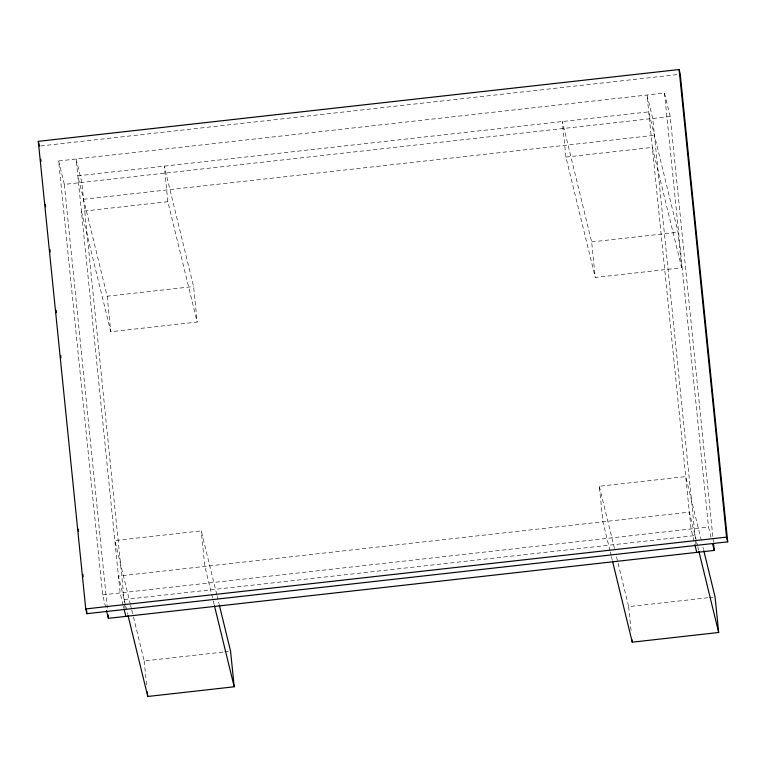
<?xml version="1.0" encoding="UTF-8"?>
<svg xmlns="http://www.w3.org/2000/svg" width="766" height="766" viewBox="0 0 766 766"><rect width="100%" height="100%" fill="white"/><g stroke="black" fill="none" stroke-linecap="round" stroke-linejoin="round"><path stroke-width="0.57" stroke-dasharray="3.83 2.87" d="M40.646 145.952L677.881 74.532M105.66 607.17L102.663 594.885L58.637 160.965L664.486 93.059L670.202 116.509L713.385 542.108M58.637 160.965L64.354 184.405L670.202 116.509M83.542 199.284L654.432 135.295M167.84 201.688L81.426 211.378L110.773 331.745L197.188 322.065L193.578 286.532L164.24 166.155L167.84 201.688L197.188 322.065M565.911 157.078L652.326 147.388L681.673 267.765L595.259 277.455L565.911 157.078L562.311 121.535L591.649 241.912L595.259 277.455M681.673 267.765L678.063 232.232L648.716 111.855L77.826 175.835L107.173 296.212L193.578 286.532M591.649 241.912L678.063 232.232M216.759 594.531L201.238 530.876L114.833 540.557L130.344 604.221M609.975 550.735L602.919 521.799L599.318 486.257L685.723 476.576L701.244 540.231M102.663 594.885L708.512 526.989L711.509 539.264M124.149 599.539L695.049 535.558M133.456 616.956L144.171 660.934L223.481 652.048M224.668 651.914L229.398 651.387M616.525 556.863L628.656 606.634L707.966 597.748M709.153 597.614L713.883 597.087M702.939 547.183L703.504 549.5M696.39 541.045L689.333 512.109L118.433 576.099L125.49 605.035M696.667 542.204L697.51 545.679M697.797 546.838L698.64 550.314M694.034 541.227L691.037 528.942L647.011 95.022L652.728 118.462L695.911 544.071M599.318 486.257L614.83 549.921M610.253 551.893L611.105 555.36M611.383 556.518L612.235 559.994M217.046 595.689L219.019 603.79M214.154 604.604L204.848 566.409L201.238 530.876M130.632 605.379L131.474 608.846M131.762 610.004L133.169 615.797M125.768 606.193L127.75 614.294M123.135 605.207L120.147 592.932L76.121 159.002L81.828 182.452L125.059 608.52M123.412 606.327L123.958 608.558M664.486 93.059L708.512 526.989M628.656 606.634L631.184 631.51M107.173 296.212L110.773 331.745M144.171 660.934L146.823 686.997M64.354 184.405L107.537 610.014"/><path stroke-width="1.15" d="M38.3 141.346L679.097 69.524L680.256 74.273L727.7 541.859L86.903 613.681L85.744 608.941L38.3 141.346L39.459 146.086M85.744 608.941L726.541 537.119L727.7 541.859M106.474 610.521L108.379 618.334L714.228 550.428L713.51 543.295M128.027 615.452L147.781 696.476L234.195 686.786L230.585 651.253L219.296 604.948M612.513 561.152L632.266 642.176L718.671 632.486L715.071 596.953L703.782 550.649M712.6 543.736L714.228 550.428M698.927 551.463L718.671 632.486M694.848 544.578L696.754 552.391M214.442 605.762L234.195 686.786M124.226 609.679L125.863 616.371M679.097 69.524L726.541 537.119M632.027 639.802L632.266 642.176M147.302 691.736L147.781 696.476M108.025 614.763L108.379 618.334M40.78 159.175L41.029 161.559M45.376 204.388L45.615 206.772M49.962 249.601L50.202 251.985M56.119 310.278L56.358 312.662M60.706 355.491L60.945 357.875M78.323 529.201L78.572 531.585M82.919 574.414L83.159 576.798M86.539 610.109L86.903 613.681"/></g></svg>
